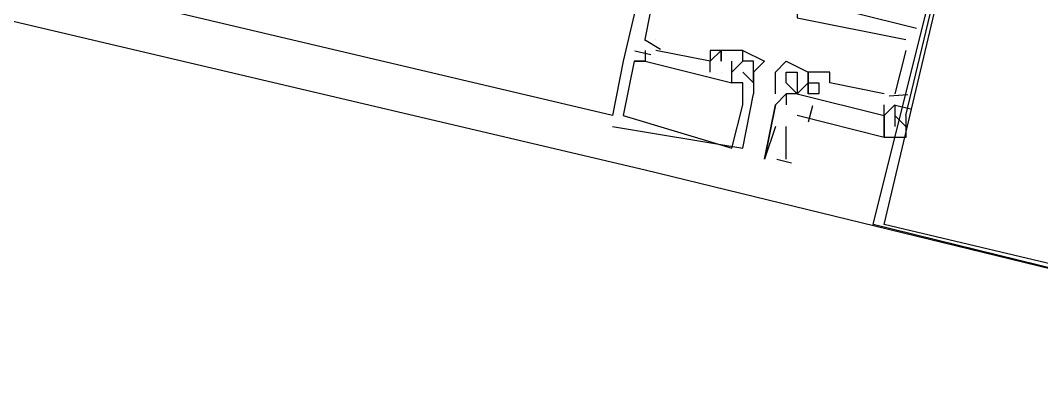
# Model space of a CAD drawing. Header units: feet. Extents: x -84 to 198, y -22 to 181.
# Drawn here: x 67.313 to 68.567, y 11.404 to 11.854 of the extents above; entities that cross this region are included whole.
import ezdxf

# ---------------------------------------------------------------- set-up
doc = ezdxf.new("R2010")
doc.units = ezdxf.units.FT
doc.layers.add('A-LINEA', color=7, linetype='CONTINUOUS')

msp = doc.modelspace()

# ---------------------------------------------------------------- linework, layer by layer
at = {"layer": 'A-LINEA'}
for p, q in [((68.04, 11.7378), (60.92, 13.4178)), ((68.2133, 12.4844), (68.0533, 11.8044)), ((68.2133, 12.4844), (68.0533, 11.8044)), ((68.2133, 12.4844), (68.0533, 11.8044)), ((68.4, 11.7378), (68.56, 12.4044)), ((68.4, 11.7378), (68.56, 12.4044)), ((68.4, 11.7378), (68.56, 12.4044)), ((68.4133, 11.8444), (68.2, 11.8978)), ((68.4133, 11.8444), (68.2, 11.8978)), ((68.4133, 11.8444), (68.2, 11.8978)), ((68.4133, 11.8444), (68.4133, 11.8444)), ((68.4133, 11.8444), (68.4133, 11.8444)), ((68.4133, 11.8444), (68.4133, 11.8444)), ((68.08, 11.8311), (68.08, 11.8311)), ((68.08, 11.8311), (68.08, 11.8311)), ((68.08, 11.8311), (68.08, 11.8311)), ((68.0933, 11.8311), (68.0933, 11.8311)), ((68.0933, 11.8311), (68.0933, 11.8311)), ((68.0933, 11.8311), (68.0933, 11.8311)), ((68.4, 11.8311), (68.4, 11.8311)), ((68.4, 11.8311), (68.4, 11.8311)), ((68.4, 11.8311), (68.4, 11.8311)), ((68.0991, 11.819), (68.0795, 11.8305)), ((68.0991, 11.819), (68.0795, 11.8305)), ((68.0991, 11.819), (68.0795, 11.8305)), ((68.0667, 11.8178), (68.0667, 11.8178)), ((68.0667, 11.8178), (68.0667, 11.8178)), ((68.0667, 11.8178), (68.0667, 11.8178)), ((68.0667, 11.8178), (68.0667, 11.8178)), ((68.0667, 11.8178), (68.0667, 11.8178)), ((68.0667, 11.8178), (68.0667, 11.8178)), ((68.0873, 11.8121), (68.0673, 11.8168)), ((68.0873, 11.8121), (68.0673, 11.8168)), ((68.0873, 11.8121), (68.0673, 11.8168)), ((68.08, 11.8178), (68.08, 11.8178)), ((68.08, 11.8178), (68.08, 11.8178)), ((68.08, 11.8178), (68.08, 11.8178)), ((68.0933, 11.8178), (68.0933, 11.8178)), ((68.0933, 11.8178), (68.0933, 11.8178)), ((68.0933, 11.8178), (68.0933, 11.8178)), ((68.16, 11.8178), (68.16, 11.8178)), ((68.16, 11.8178), (68.16, 11.8178)), ((68.16, 11.8178), (68.16, 11.8178)), ((68.1733, 11.8178), (68.1733, 11.8178)), ((68.1733, 11.8178), (68.1733, 11.8178)), ((68.1733, 11.8178), (68.1733, 11.8178)), ((68.1733, 11.8178), (68.1733, 11.8178)), ((68.1733, 11.8178), (68.1733, 11.8178)), ((68.1733, 11.8178), (68.1733, 11.8178)), ((68.2, 11.8178), (68.2, 11.8178)), ((68.2, 11.8178), (68.2, 11.8178)), ((68.2, 11.8178), (68.2, 11.8178)), ((68.2, 11.8178), (68.2, 11.8178)), ((68.2, 11.8178), (68.2, 11.8178)), ((68.2, 11.8178), (68.2, 11.8178)), ((68.4, 11.8178), (68.3867, 11.7644)), ((68.4, 11.8178), (68.3867, 11.7644)), ((68.4, 11.8178), (68.3867, 11.7644)), ((68.4, 11.8178), (68.4, 11.8178)), ((68.4, 11.8178), (68.4, 11.8178)), ((68.4, 11.8178), (68.4, 11.8178)), ((68.0533, 11.8044), (68.0533, 11.8044)), ((68.0533, 11.8044), (68.0533, 11.8044)), ((68.0533, 11.8044), (68.0533, 11.8044)), ((68.0533, 11.8044), (68.0533, 11.8044)), ((68.0533, 11.8044), (68.0533, 11.8044)), ((68.0533, 11.8044), (68.0533, 11.8044)), ((68.0667, 11.8044), (68.0667, 11.8044)), ((68.0667, 11.8044), (68.0667, 11.8044)), ((68.0667, 11.8044), (68.0667, 11.8044)), ((68.0667, 11.8044), (68.0667, 11.8044)), ((68.0667, 11.8044), (68.0667, 11.8044)), ((68.0667, 11.8044), (68.0667, 11.8044)), ((68.0667, 11.8044), (68.0667, 11.8044)), ((68.0667, 11.8044), (68.0667, 11.8044)), ((68.0667, 11.8044), (68.0667, 11.8044)), ((68.0667, 11.8044), (68.0667, 11.8044)), ((68.0667, 11.8044), (68.0667, 11.8044)), ((68.0667, 11.8044), (68.0667, 11.8044)), ((68.08, 11.8044), (68.08, 11.8044)), ((68.08, 11.8044), (68.08, 11.8044)), ((68.08, 11.8044), (68.08, 11.8044)), ((68.08, 11.8044), (68.08, 11.8044)), ((68.08, 11.8044), (68.08, 11.8044)), ((68.08, 11.8044), (68.08, 11.8044)), ((68.16, 11.8044), (68.16, 11.8044)), ((68.16, 11.8044), (68.16, 11.8044)), ((68.16, 11.8044), (68.16, 11.8044)), ((68.16, 11.8044), (68.16, 11.8044)), ((68.16, 11.8044), (68.16, 11.8044)), ((68.16, 11.8044), (68.16, 11.8044)), ((68.1733, 11.8044), (68.1733, 11.8044)), ((68.1733, 11.8044), (68.1733, 11.8044)), ((68.1733, 11.8044), (68.1733, 11.8044)), ((68.1733, 11.8044), (68.1733, 11.8044)), ((68.1733, 11.8044), (68.1733, 11.8044)), ((68.1733, 11.8044), (68.1733, 11.8044)), ((68.1733, 11.8044), (68.1733, 11.8044)), ((68.1733, 11.8044), (68.1733, 11.8044)), ((68.1733, 11.8044), (68.1733, 11.8044)), ((68.1867, 11.8044), (68.1867, 11.8044)), ((68.1867, 11.8044), (68.1867, 11.8044)), ((68.1867, 11.8044), (68.1867, 11.8044)), ((68.1867, 11.8044), (68.1867, 11.8044)), ((68.1867, 11.8044), (68.1867, 11.8044)), ((68.1867, 11.8044), (68.1867, 11.8044)), ((68.1867, 11.8044), (68.1867, 11.8044)), ((68.1867, 11.8044), (68.1867, 11.8044)), ((68.1867, 11.8044), (68.1867, 11.8044)), ((68.2, 11.8044), (68.2, 11.8044)), ((68.2, 11.8044), (68.2, 11.8044)), ((68.2, 11.8044), (68.2, 11.8044)), ((68.2, 11.8044), (68.2, 11.8044)), ((68.2, 11.8044), (68.2, 11.8044)), ((68.2, 11.8044), (68.2, 11.8044)), ((68.2, 11.8044), (68.2, 11.8044)), ((68.2, 11.8044), (68.2, 11.8044)), ((68.2, 11.8044), (68.2, 11.8044)), ((68.2133, 11.8044), (68.2133, 11.8044)), ((68.2133, 11.8044), (68.2133, 11.8044)), ((68.2133, 11.8044), (68.2133, 11.8044)), ((68.2267, 11.8044), (68.2267, 11.8044)), ((68.2267, 11.8044), (68.2267, 11.8044)), ((68.2267, 11.8044), (68.2267, 11.8044)), ((68.2533, 11.8044), (68.2533, 11.8044)), ((68.16, 11.7911), (68.16, 11.7911)), ((68.16, 11.7911), (68.16, 11.7911)), ((68.16, 11.7911), (68.16, 11.7911)), ((68.1733, 11.7911), (68.1733, 11.7911)), ((68.1733, 11.7911), (68.1733, 11.7911)), ((68.1733, 11.7911), (68.1733, 11.7911)), ((68.1733, 11.7911), (68.1733, 11.7911)), ((68.1733, 11.7911), (68.1733, 11.7911)), ((68.1733, 11.7911), (68.1733, 11.7911)), ((68.1867, 11.7911), (68.1867, 11.7911)), ((68.1867, 11.7911), (68.1867, 11.7911)), ((68.1867, 11.7911), (68.1867, 11.7911)), ((68.1867, 11.7911), (68.1867, 11.7911)), ((68.1867, 11.7911), (68.1867, 11.7911)), ((68.1867, 11.7911), (68.1867, 11.7911)), ((68.1867, 11.7911), (68.1867, 11.7911)), ((68.1867, 11.7911), (68.1867, 11.7911)), ((68.1867, 11.7911), (68.1867, 11.7911)), ((68.2, 11.7911), (68.2, 11.7911)), ((68.2, 11.7911), (68.2, 11.7911)), ((68.2, 11.7911), (68.2, 11.7911)), ((68.2133, 11.7911), (68.2133, 11.7911)), ((68.2133, 11.7911), (68.2133, 11.7911)), ((68.2133, 11.7911), (68.2133, 11.7911)), ((68.24, 11.7911), (68.24, 11.7911)), ((68.2533, 11.7911), (68.2533, 11.7911)), ((68.2667, 11.7911), (68.2667, 11.7911)), ((68.2667, 11.7911), (68.2667, 11.7911)), ((68.2667, 11.7911), (68.2667, 11.7911)), ((68.28, 11.7911), (68.28, 11.7911)), ((68.28, 11.7911), (68.28, 11.7911)), ((68.28, 11.7911), (68.28, 11.7911)), ((68.28, 11.7911), (68.28, 11.7911)), ((68.28, 11.7911), (68.28, 11.7911)), ((68.28, 11.7911), (68.28, 11.7911)), ((68.28, 11.7911), (68.28, 11.7911)), ((68.3067, 11.7911), (68.3067, 11.7911)), ((68.3067, 11.7911), (68.3067, 11.7911)), ((68.3067, 11.7911), (68.3067, 11.7911)), ((68.1867, 11.7778), (68.1867, 11.7778)), ((68.1867, 11.7778), (68.1867, 11.7778)), ((68.1867, 11.7778), (68.1867, 11.7778)), ((68.1867, 11.7778), (68.1867, 11.7778)), ((68.1867, 11.7778), (68.1867, 11.7778)), ((68.1867, 11.7778), (68.1867, 11.7778)), ((68.2, 11.7644), (68.2, 11.7778)), ((68.2, 11.7778), (68.2, 11.7778)), ((68.2, 11.7778), (68.2, 11.7778)), ((68.2, 11.7644), (68.2, 11.7778)), ((68.2, 11.7778), (68.2, 11.7778)), ((68.2, 11.7778), (68.2, 11.7778)), ((68.2, 11.7644), (68.2, 11.7778)), ((68.2, 11.7778), (68.2, 11.7778)), ((68.2, 11.7778), (68.2, 11.7778)), ((68.2133, 11.7778), (68.2133, 11.7778)), ((68.2133, 11.7778), (68.2133, 11.7778)), ((68.2133, 11.7778), (68.2133, 11.7778)), ((68.2133, 11.7778), (68.2133, 11.7778)), ((68.2133, 11.7778), (68.2133, 11.7778)), ((68.2133, 11.7778), (68.2133, 11.7778)), ((68.2133, 11.7778), (68.2133, 11.7778)), ((68.2133, 11.7778), (68.2133, 11.7778)), ((68.2133, 11.7778), (68.2133, 11.7778)), ((68.2533, 11.7778), (68.2533, 11.7778)), ((68.2667, 11.7778), (68.2667, 11.7778)), ((68.28, 11.7778), (68.28, 11.7778)), ((68.28, 11.7778), (68.28, 11.7778)), ((68.28, 11.7778), (68.28, 11.7778)), ((68.28, 11.7778), (68.28, 11.7778)), ((68.28, 11.7778), (68.28, 11.7778)), ((68.28, 11.7778), (68.28, 11.7778)), ((68.28, 11.7778), (68.28, 11.7778)), ((68.28, 11.7778), (68.28, 11.7778)), ((68.28, 11.7778), (68.28, 11.7778)), ((68.28, 11.7778), (68.28, 11.7778)), ((68.28, 11.7778), (68.28, 11.7778)), ((68.28, 11.7778), (68.28, 11.7778)), ((68.28, 11.7778), (68.28, 11.7778)), ((68.28, 11.7778), (68.28, 11.7778)), ((68.28, 11.7778), (68.28, 11.7778)), ((68.28, 11.7778), (68.28, 11.7778)), ((68.28, 11.7778), (68.28, 11.7778)), ((68.28, 11.7778), (68.28, 11.7778)), ((68.2933, 11.7778), (68.2933, 11.7778)), ((68.2933, 11.7778), (68.2933, 11.7778)), ((68.2933, 11.7778), (68.2933, 11.7778)), ((68.3733, 11.7644), (68.3067, 11.7778)), ((68.3067, 11.7778), (68.3067, 11.7778)), ((68.3733, 11.7644), (68.3067, 11.7778)), ((68.3067, 11.7778), (68.3067, 11.7778)), ((68.3733, 11.7644), (68.3067, 11.7778)), ((68.3067, 11.7778), (68.3067, 11.7778)), ((68.2, 11.7644), (68.2, 11.7644)), ((68.2, 11.7644), (68.2, 11.7644)), ((68.2, 11.7644), (68.2, 11.7644)), ((68.2133, 11.7644), (68.2133, 11.7644)), ((68.2133, 11.7644), (68.2133, 11.7644)), ((68.2133, 11.7644), (68.2133, 11.7644)), ((68.2133, 11.7644), (68.2133, 11.7644)), ((68.2133, 11.7644), (68.2133, 11.7644)), ((68.2133, 11.7644), (68.2133, 11.7644)), ((68.24, 11.7644), (68.24, 11.7644)), ((68.2533, 11.7644), (68.2533, 11.7644)), ((68.2533, 11.7644), (68.2533, 11.7644)), ((68.2667, 11.7644), (68.2667, 11.7644)), ((68.2667, 11.7644), (68.2667, 11.7644)), ((68.2667, 11.7644), (68.2667, 11.7644)), ((68.2667, 11.7644), (68.2667, 11.7644)), ((68.2667, 11.7644), (68.2667, 11.7644)), ((68.28, 11.7644), (68.28, 11.7644)), ((68.28, 11.7644), (68.28, 11.7644)), ((68.28, 11.7644), (68.28, 11.7644)), ((68.28, 11.7644), (68.28, 11.7644)), ((68.28, 11.7644), (68.28, 11.7644)), ((68.28, 11.7644), (68.28, 11.7644)), ((68.28, 11.7644), (68.28, 11.7644)), ((68.28, 11.7644), (68.28, 11.7644)), ((68.28, 11.7644), (68.28, 11.7644)), ((68.28, 11.7644), (68.28, 11.7644)), ((68.28, 11.7644), (68.28, 11.7644)), ((68.28, 11.7644), (68.28, 11.7644)), ((68.2933, 11.7644), (68.2933, 11.7644)), ((68.2933, 11.7644), (68.2933, 11.7644)), ((68.2933, 11.7644), (68.2933, 11.7644)), ((68.3733, 11.7644), (68.3733, 11.7644)), ((68.3733, 11.7644), (68.3733, 11.7644)), ((68.3733, 11.7644), (68.3733, 11.7644)), ((68.4024, 11.7632), (68.3798, 11.7616)), ((68.4024, 11.7632), (68.3798, 11.7616)), ((68.4024, 11.7632), (68.3798, 11.7616)), ((68.3867, 11.7644), (68.3867, 11.7644)), ((68.3867, 11.7644), (68.3867, 11.7644)), ((68.3867, 11.7644), (68.3867, 11.7644)), ((68.2, 11.7511), (68.2, 11.7511)), ((68.2, 11.7511), (68.2, 11.7511)), ((68.2, 11.7511), (68.2, 11.7511)), ((68.24, 11.7511), (68.24, 11.7511)), ((68.24, 11.7511), (68.24, 11.7511)), ((68.24, 11.7511), (68.24, 11.7511)), ((68.2533, 11.7511), (68.2533, 11.7511)), ((68.2533, 11.7511), (68.2533, 11.7511)), ((68.2856, 11.7496), (68.28, 11.7297)), ((68.2856, 11.7496), (68.28, 11.7297)), ((68.2856, 11.7496), (68.28, 11.7297)), ((68.3733, 11.7511), (68.3733, 11.7511)), ((68.3733, 11.7511), (68.3733, 11.7511)), ((68.3733, 11.7511), (68.3733, 11.7511)), ((68.4073, 11.7454), (68.3873, 11.7502)), ((68.4073, 11.7454), (68.3873, 11.7502)), ((68.4073, 11.7454), (68.3873, 11.7502)), ((68.04, 11.7378), (68.04, 11.7378)), ((68.04, 11.7378), (68.04, 11.7378)), ((68.04, 11.7378), (68.04, 11.7378)), ((68.0533, 11.7378), (68.0533, 11.7378)), ((68.0533, 11.7378), (68.0533, 11.7378)), ((68.0533, 11.7378), (68.0533, 11.7378)), ((68.24, 11.7378), (68.24, 11.7378)), ((68.3733, 11.7378), (68.3733, 11.7378)), ((68.3733, 11.7378), (68.3733, 11.7378)), ((68.3733, 11.7378), (68.3733, 11.7378)), ((68.3867, 11.7378), (68.3867, 11.7378)), ((68.3867, 11.7378), (68.3867, 11.7378)), ((68.3867, 11.7378), (68.3867, 11.7378)), ((68.4, 11.7378), (68.4, 11.7378)), ((68.4, 11.7378), (68.4, 11.7378)), ((68.4, 11.7378), (68.4, 11.7378)), ((68.04, 11.7244), (68.04, 11.7244)), ((68.04, 11.7244), (68.04, 11.7244)), ((68.04, 11.7244), (68.04, 11.7244)), ((68.24, 11.7244), (68.2267, 11.6844)), ((68.2533, 11.7244), (68.2533, 11.7244)), ((68.2533, 11.6844), (68.2533, 11.7244)), ((68.3867, 11.7244), (68.3867, 11.7244)), ((68.3867, 11.7244), (68.3867, 11.7244)), ((68.3867, 11.7244), (68.3867, 11.7244)), ((68.1867, 11.6978), (68.1867, 11.6978)), ((68.1867, 11.6978), (68.1867, 11.6978)), ((68.1867, 11.6978), (68.1867, 11.6978)), ((68.2, 11.6978), (68.2, 11.6978)), ((68.2, 11.6978), (68.2, 11.6978)), ((68.2, 11.6978), (68.2, 11.6978)), ((68.2267, 11.6844), (68.2267, 11.6844)), ((68.2599, 11.6795), (68.2416, 11.6838))]:
    msp.add_line(p, q, dxfattribs=at)
for points in [[(70.7867, 18.2311), (69.1733, 11.4044), (68.08, 11.6711), (67, 11.9244), (65.9467, 12.1644), (64.92, 12.4178), (63.9067, 12.6578), (62.9067, 12.8844), (61.9333, 13.1244), (60.9867, 13.3378), (60.0533, 13.5644), (59.1467, 13.7778), (58.2533, 13.9911), (57.3867, 14.1911), (56.5333, 14.3911), (55.6933, 14.5911), (54.8933, 14.7911), (54.0933, 14.9778)], [(68.56, 12.4044), (69.36, 12.2178), (69.1733, 11.4044), (68.36, 11.6044), (68.56, 12.4044)], [(68.56, 12.3911), (69.3467, 12.2044), (69.16, 11.4178), (68.3733, 11.6044), (68.56, 12.3911)], [(68.08, 11.8311), (68.0933, 11.8978), (68.24, 11.8711), (68.16, 11.8844)], [(68.08, 11.8311), (68.0933, 11.8978), (68.24, 11.8711), (68.16, 11.8844)], [(68.08, 11.8311), (68.0933, 11.8978), (68.24, 11.8711), (68.16, 11.8844)], [(68.2, 11.8844), (68.1867, 11.8844), (68.1867, 11.8978), (68.2267, 11.8844), (68.2133, 11.8844), (68.2267, 11.8711), (68.2267, 11.8844), (68.2667, 11.8711), (68.2667, 11.8578), (68.4, 11.8311)], [(68.2, 11.8844), (68.1867, 11.8844), (68.1867, 11.8978), (68.2267, 11.8844), (68.2133, 11.8844), (68.2267, 11.8711), (68.2267, 11.8844), (68.2667, 11.8711), (68.2667, 11.8578), (68.4, 11.8311)], [(68.2, 11.8844), (68.1867, 11.8844), (68.1867, 11.8978), (68.2267, 11.8844), (68.2133, 11.8844), (68.2267, 11.8711), (68.2267, 11.8844), (68.2667, 11.8711), (68.2667, 11.8578), (68.4, 11.8311)], [(68.08, 11.8178), (68.08, 11.8044), (68.1867, 11.7778), (68.1867, 11.7911)], [(68.08, 11.8178), (68.08, 11.8044), (68.1867, 11.7778), (68.1867, 11.7911)], [(68.08, 11.8178), (68.08, 11.8044), (68.1867, 11.7778), (68.1867, 11.7911)], [(68.2, 11.8044), (68.2, 11.8178), (68.16, 11.8178), (68.16, 11.8044), (68.0933, 11.8178)], [(68.2, 11.8044), (68.2, 11.8178), (68.16, 11.8178), (68.16, 11.8044), (68.0933, 11.8178)], [(68.2, 11.8044), (68.2, 11.8178), (68.16, 11.8178), (68.16, 11.8044), (68.0933, 11.8178)], [(68.16, 11.7911), (68.16, 11.8044), (68.1733, 11.8178), (68.1733, 11.8044), (68.1733, 11.8178)], [(68.16, 11.7911), (68.16, 11.8044), (68.1733, 11.8178), (68.1733, 11.8044), (68.1733, 11.8178)], [(68.16, 11.7911), (68.16, 11.8044), (68.1733, 11.8178), (68.1733, 11.8044), (68.1733, 11.8178)], [(68.2, 11.8044), (68.2, 11.8178), (68.2267, 11.8044), (68.2133, 11.7911), (68.2133, 11.7778), (68.2133, 11.7644)], [(68.2, 11.8044), (68.2, 11.8178), (68.2267, 11.8044), (68.2133, 11.7911), (68.2133, 11.7778), (68.2133, 11.7644)], [(68.2, 11.8044), (68.2, 11.8178), (68.2267, 11.8044), (68.2133, 11.7911), (68.2133, 11.7778), (68.2133, 11.7644)], [(68.0533, 11.8044), (68.04, 11.7378), (68.04, 11.7378)], [(68.0533, 11.8044), (68.04, 11.7378), (68.04, 11.7378)], [(68.0533, 11.8044), (68.04, 11.7378), (68.04, 11.7378)], [(68.0667, 11.8044), (68.08, 11.8044), (68.0667, 11.8044), (68.0533, 11.7378), (68.0533, 11.7378), (68.1867, 11.6978), (68.1867, 11.6978), (68.2, 11.7511), (68.2, 11.7511), (68.2, 11.7511), (68.2, 11.7511), (68.2, 11.7778), (68.2, 11.7778)], [(68.0667, 11.8044), (68.08, 11.8044), (68.0667, 11.8044), (68.0533, 11.7378), (68.0533, 11.7378), (68.1867, 11.6978), (68.1867, 11.6978), (68.2, 11.7511), (68.2, 11.7511), (68.2, 11.7511), (68.2, 11.7511), (68.2, 11.7778), (68.2, 11.7778)], [(68.0667, 11.8044), (68.08, 11.8044), (68.0667, 11.8044), (68.0533, 11.7378), (68.0533, 11.7378), (68.1867, 11.6978), (68.1867, 11.6978), (68.2, 11.7511), (68.2, 11.7511), (68.2, 11.7511), (68.2, 11.7511), (68.2, 11.7778), (68.2, 11.7778)], [(68.2, 11.7911), (68.2, 11.7911), (68.2133, 11.7778), (68.2133, 11.8044), (68.2, 11.8044), (68.1867, 11.7911)], [(68.2, 11.7778), (68.1867, 11.7778), (68.1867, 11.7911), (68.1867, 11.7911), (68.1867, 11.8044), (68.1867, 11.8044), (68.1867, 11.8044), (68.1867, 11.8044)], [(68.2, 11.7911), (68.2, 11.7911), (68.2133, 11.7778), (68.2133, 11.8044), (68.2, 11.8044), (68.1867, 11.7911)], [(68.2, 11.7778), (68.1867, 11.7778), (68.1867, 11.7911), (68.1867, 11.7911), (68.1867, 11.8044), (68.1867, 11.8044), (68.1867, 11.8044), (68.1867, 11.8044)], [(68.2, 11.7911), (68.2, 11.7911), (68.2133, 11.7778), (68.2133, 11.8044), (68.2, 11.8044), (68.1867, 11.7911)], [(68.2, 11.7778), (68.1867, 11.7778), (68.1867, 11.7911), (68.1867, 11.7911), (68.1867, 11.8044), (68.1867, 11.8044), (68.1867, 11.8044), (68.1867, 11.8044)], [(68.24, 11.7644), (68.24, 11.7911), (68.2533, 11.8044), (68.28, 11.7911), (68.28, 11.7911), (68.28, 11.7911), (68.28, 11.7911), (68.28, 11.7911)], [(68.2667, 11.7911), (68.2667, 11.7644), (68.2533, 11.7778), (68.2533, 11.7911), (68.2667, 11.7911)], [(68.2667, 11.7911), (68.2667, 11.7778), (68.2667, 11.7778)], [(68.3067, 11.7778), (68.3067, 11.7911), (68.28, 11.7911), (68.28, 11.7778), (68.28, 11.7911), (68.28, 11.7778), (68.2933, 11.7778), (68.2933, 11.7644), (68.28, 11.7644), (68.28, 11.7778)], [(68.3067, 11.7778), (68.3067, 11.7911), (68.28, 11.7911), (68.28, 11.7778), (68.28, 11.7911), (68.28, 11.7778), (68.2933, 11.7778), (68.2933, 11.7644), (68.28, 11.7644), (68.28, 11.7778)], [(68.3067, 11.7778), (68.3067, 11.7911), (68.28, 11.7911), (68.28, 11.7778), (68.28, 11.7911), (68.28, 11.7778), (68.2933, 11.7778), (68.2933, 11.7644), (68.28, 11.7644), (68.28, 11.7778)], [(68.28, 11.7778), (68.2667, 11.7644), (68.3733, 11.7378), (68.3733, 11.7511)], [(68.28, 11.7778), (68.2667, 11.7644), (68.3733, 11.7378), (68.3733, 11.7511)], [(68.28, 11.7778), (68.2667, 11.7644), (68.3733, 11.7378), (68.3733, 11.7511)], [(68.28, 11.7644), (68.28, 11.7778), (68.28, 11.7644)], [(68.28, 11.7644), (68.28, 11.7778), (68.28, 11.7644)], [(68.28, 11.7644), (68.28, 11.7778), (68.28, 11.7644)], [(68.04, 11.7244), (68.2, 11.6978), (68.2133, 11.7644)], [(68.04, 11.7244), (68.2, 11.6978), (68.2133, 11.7644)], [(68.04, 11.7244), (68.2, 11.6978), (68.2133, 11.7644)], [(68.2533, 11.7644), (68.24, 11.7511), (68.2267, 11.6844), (68.2267, 11.6844), (68.24, 11.7511)], [(68.2667, 11.7644), (68.2533, 11.7644), (68.2533, 11.7644), (68.2533, 11.7511)], [(68.2667, 11.7644), (68.3733, 11.7378), (68.3733, 11.7111), (68.2667, 11.7378)], [(68.2667, 11.7644), (68.3733, 11.7378), (68.3733, 11.7111), (68.2667, 11.7378)], [(68.2667, 11.7644), (68.3733, 11.7378), (68.3733, 11.7111), (68.2667, 11.7378)], [(68.4, 11.7378), (68.4, 11.7378), (68.4, 11.7111), (68.3733, 11.7111), (68.3733, 11.7378), (68.3867, 11.7511), (68.3867, 11.7378), (68.4, 11.7244)], [(68.3867, 11.7378), (68.3867, 11.7378), (68.3867, 11.7244)], [(68.3867, 11.7378), (68.3867, 11.7378), (68.3867, 11.7244)], [(68.3867, 11.7378), (68.3867, 11.7378), (68.3867, 11.7244)]]:
    msp.add_lwpolyline(points, dxfattribs=at)

doc.saveas('drawing.dxf')
